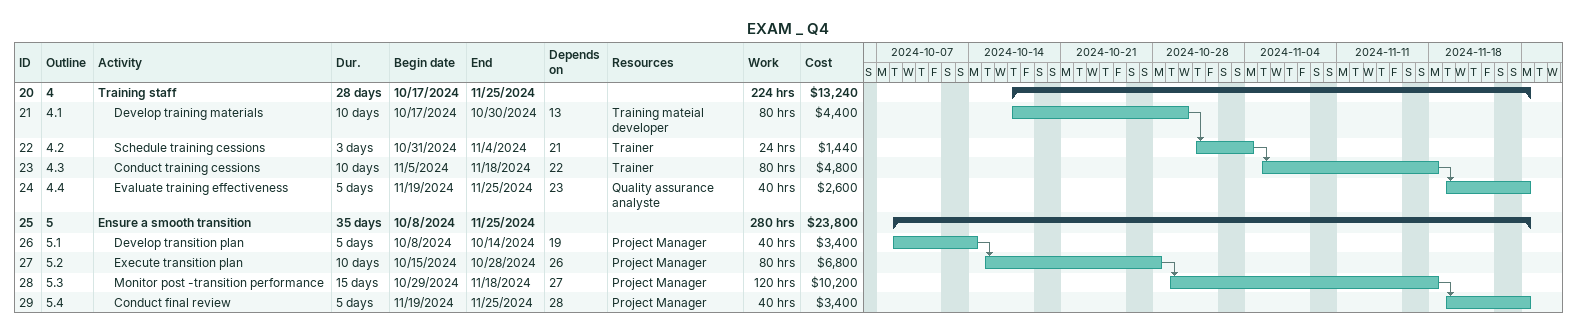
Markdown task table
EXAM _ Q4

| ID | WBS | Task | Duration | Start | Finish | Predecessors | Resources | Work (h) | Cost ($) |
|---|---|---|---|---|---|---|---|---|---|
| 20 | 4 | **Training staff** | 28d | 2024-10-17 | 2024-11-25 |  |  | 224 | 13240 |
| 21 | 4.1 | Develop training materials | 10d | 2024-10-17 | 2024-10-30 | 13 | Training mateial developer | 80 | 4400 |
| 22 | 4.2 | Schedule training cessions | 3d | 2024-10-31 | 2024-11-04 | 21 | Trainer | 24 | 1440 |
| 23 | 4.3 | Conduct training cessions | 10d | 2024-11-05 | 2024-11-18 | 22 | Trainer | 80 | 4800 |
| 24 | 4.4 | Evaluate training effectiveness | 5d | 2024-11-19 | 2024-11-25 | 23 | Quality assurance analyste | 40 | 2600 |
| 25 | 5 | **Ensure a smooth transition** | 35d | 2024-10-08 | 2024-11-25 |  |  | 280 | 23800 |
| 26 | 5.1 | Develop transition plan | 5d | 2024-10-08 | 2024-10-14 | 19 | Project Manager | 40 | 3400 |
| 27 | 5.2 | Execute transition plan | 10d | 2024-10-15 | 2024-10-28 | 26 | Project Manager | 80 | 6800 |
| 28 | 5.3 | Monitor post -transition performance | 15d | 2024-10-29 | 2024-11-18 | 27 | Project Manager | 120 | 10200 |
| 29 | 5.4 | Conduct final review | 5d | 2024-11-19 | 2024-11-25 | 28 | Project Manager | 40 | 3400 |
